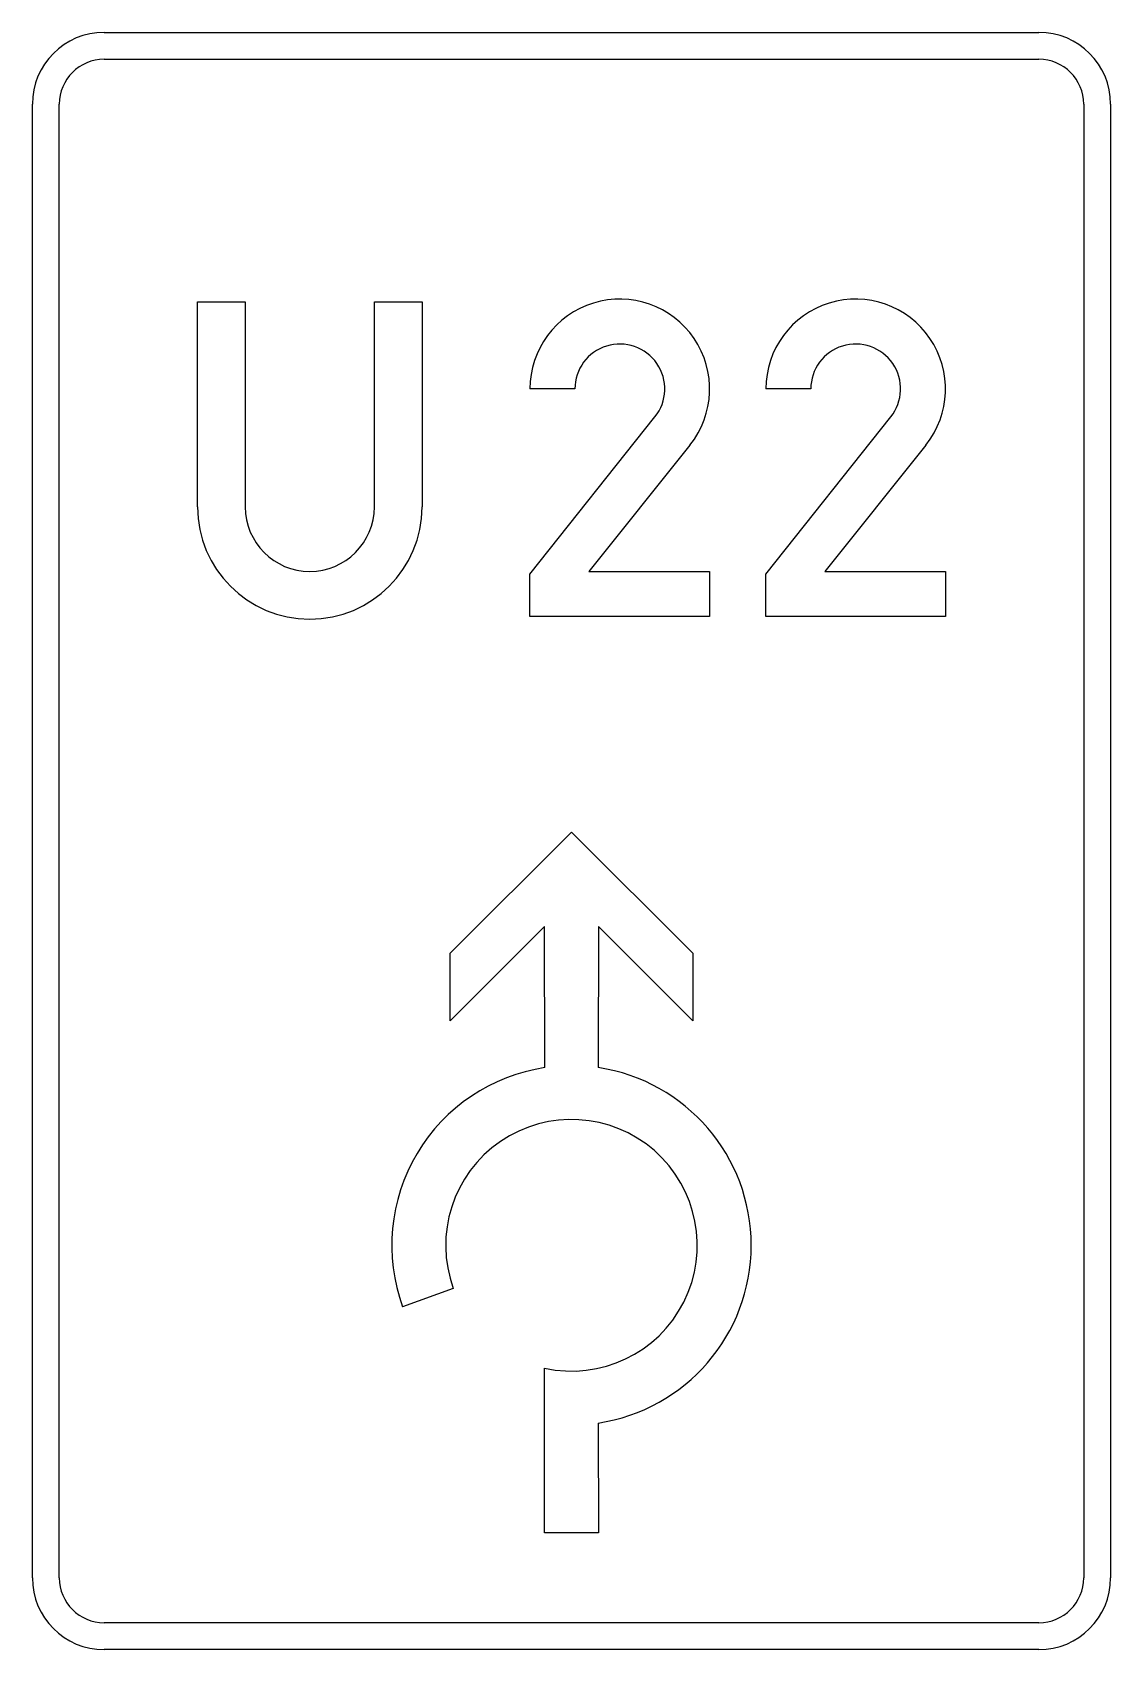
# Model space of a CAD drawing. Extents: x 0 to 600, y 0 to 900.
import ezdxf

# ---------------------------------------------------------------- set-up
doc = ezdxf.new("R2010")
doc.units = 0
doc.header["$LTSCALE"] = 25
doc.linetypes.add('AUSGEZOGEN', pattern=[0])
doc.layers.get('0').update_dxf_attribs({"linetype": 'AUSGEZOGEN'})

msp = doc.modelspace()

# ---------------------------------------------------------------- linework, layer by layer
for p, q in [((40, 900), (560, 900)), ((40, 885), (560, 885)), ((0, 40), (0, 860)), ((15, 40), (15, 860)), ((585, 860), (585, 40)), ((600, 860), (600, 40)), ((91.88, 750), (118.44, 750)), ((91.88, 635.94), (91.88, 750)), ((118.44, 750), (118.44, 635.94)), ((190.31, 635.94), (190.31, 750)), ((190.31, 750), (216.88, 750)), ((216.88, 750), (216.88, 635.94)), ((301.88, 701.56), (276.88, 701.56)), ((433.13, 701.56), (408.13, 701.56)), ((276.88, 598.44), (346.45, 686.01)), ((408.13, 598.44), (477.7, 686.01)), ((365.93, 670.34), (309.69, 600)), ((497.18, 670.34), (440.94, 600)), ((276.88, 575), (276.88, 598.44)), ((309.69, 600), (376.88, 600)), ((376.88, 600), (376.88, 575)), ((408.13, 575), (408.13, 598.44)), ((440.94, 600), (508.13, 600)), ((508.13, 600), (508.13, 575)), ((376.88, 575), (276.88, 575)), ((508.13, 575), (408.13, 575)), ((232.5, 387.5), (300, 455)), ((300, 455), (367.5, 387.5)), ((285, 402.5), (232.5, 350)), ((285.23, 323.9), (285, 402.5)), ((315, 402.5), (314.88, 323.89)), ((367.5, 350), (315, 402.5)), ((232.5, 350), (232.5, 387.5)), ((367.5, 387.5), (367.5, 350)), ((234.22, 201.06), (206.03, 190.8)), ((285, 65), (285, 156.63)), ((314.77, 126.1), (315, 65)), ((315, 65), (285, 65)), ((560, 15), (40, 15)), ((560, 0), (40, 0))]:
    msp.add_line(p, q)
for centre, radius, start, end in [((40, 860), 40, 90, 180), ((560, 860), 40, 0, 90), ((40, 860), 25, 90, 180), ((560, 860), 25, 0, 90), ((326.88, 701.56), 50, 321.3557, 540), ((458.13, 701.56), 50, 321.3557, 540), ((326.88, 701.56), 25, 321.534, 540), ((458.13, 701.56), 25, 321.534, 540), ((154.38, 635.94), 62.5, 180, 360), ((154.38, 635.94), 35.94, 180, 360), ((300, 225), 100, 98.495, 200), ((300, 225), 100, 278.495, 441.445), ((300, 225), 70, 257.625, 560), ((40, 40), 40, 180, 270), ((40, 40), 25, 180, 270), ((560, 40), 40, 270, 360), ((560, 40), 25, 270, 360)]:
    msp.add_arc(centre, radius, start, end)

doc.saveas('drawing.dxf')
